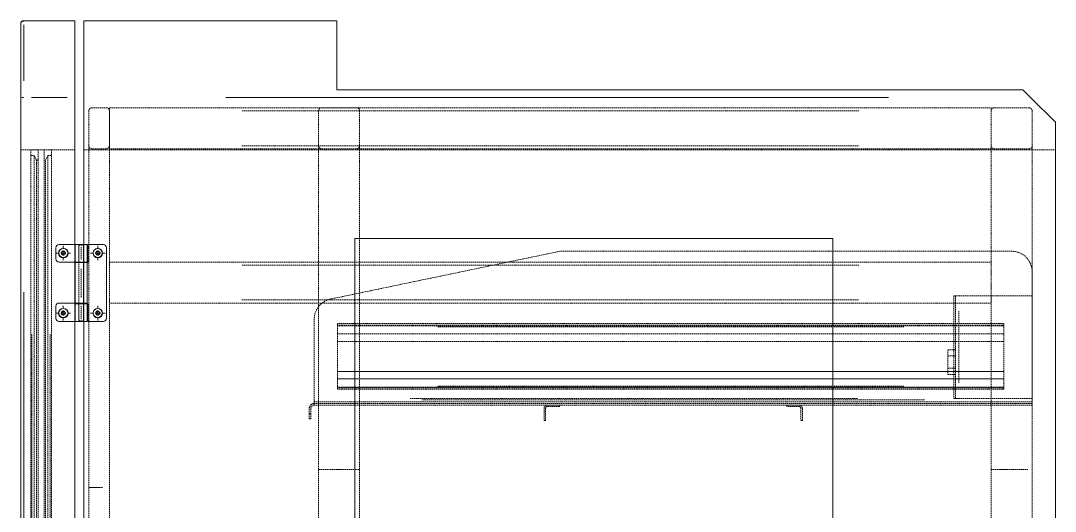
# Model space of a CAD drawing. Header units: millimetres. Extents: x 1242 to 5715, y 197 to 5386.
# Drawn here: x 4619 to 5628, y 3375 to 3854 of the extents above; entities that cross this region are included whole.
import ezdxf

# ---------------------------------------------------------------- set-up
doc = ezdxf.new("R2010")
doc.units = ezdxf.units.MM
doc.linetypes.add('HIDDEN', pattern=[1.905, 1.27, -0.635])

# ---------------------------------------------------------------- blocks, each defined once
blk = doc.blocks.new('SW_CENTERMARKSYMBOL_3')
at = {"color": 0, "linetype": 'Continuous', "lineweight": 0}
for p, q in [((-5, 0), (-7.1, 0)), ((0, 0), (-2.5, 0)), ((0, 5), (0, 7.1)), ((0, 0), (0, 2.5)), ((0, 0), (0, -2.5)), ((0, 0), (2.5, 0)), ((5, 0), (7.1, 0)), ((0, -5), (0, -7.1))]:
    blk.add_line(p, q, dxfattribs=at)
blk = doc.blocks.new('SW_CENTERMARKSYMBOL_5')
at = {"color": 0, "linetype": 'Continuous', "lineweight": 0}
for p, q in [((-5, 0), (-7.1, 0)), ((0, 0), (-2.5, 0)), ((0, 5), (0, 7.1)), ((0, 0), (0, 2.5)), ((0, 0), (0, -2.5)), ((0, 0), (2.5, 0)), ((5, 0), (7.1, 0)), ((0, -5), (0, -7.1))]:
    blk.add_line(p, q, dxfattribs=at)
blk = doc.blocks.new('SW_CENTERMARKSYMBOL_6')
at = {"color": 0, "linetype": 'Continuous', "lineweight": 0}
for p, q in [((-5, 0), (-7.1, 0)), ((0, 0), (-2.5, 0)), ((0, 5), (0, 7.1)), ((0, 0), (0, 2.5)), ((0, 0), (0, -2.5)), ((0, 0), (2.5, 0)), ((5, 0), (7.1, 0)), ((0, -5), (0, -7.1))]:
    blk.add_line(p, q, dxfattribs=at)
blk = doc.blocks.new('SW_CENTERMARKSYMBOL_7')
at = {"color": 0, "linetype": 'Continuous', "lineweight": 0}
for p, q in [((-5, 0), (-7.1, 0)), ((0, 0), (-2.5, 0)), ((0, 5), (0, 7.1)), ((0, 0), (0, 2.5)), ((0, 0), (0, -2.5)), ((0, 0), (2.5, 0)), ((5, 0), (7.1, 0)), ((0, -5), (0, -7.1))]:
    blk.add_line(p, q, dxfattribs=at)

msp = doc.modelspace()

# ---------------------------------------------------------------- linework, layer by layer
at = {"color": 7, "linetype": 'Continuous', "lineweight": 15}
for p, q in [((4621.7, 3854), (4671.4, 3854)), ((4621.7, 3853.6), (4621.7, 3854)), ((4671.4, 3854), (4671.4, 3779)), ((4680.2, 3779), (4680.2, 3854)), ((4680.2, 3854), (4926.9, 3854)), ((4926.9, 3786.7), (5595.9, 3786.7)), ((5595.9, 3786.7), (5603.5, 3779)), ((4618.7, 2512), (4618.7, 3779)), ((4671.4, 3779), (4671.4, 3635.5)), ((4680.2, 3779), (4680.2, 3635.5)), ((5627.6, 3755), (5603.5, 3779)), ((5627.6, 2515), (5627.6, 3755)), ((4653.1, 3632.5), (4653.1, 3621.5)), ((4656.1, 3635.5), (4671.7, 3635.5)), ((4671.7, 3635.5), (4671.7, 3618.5)), ((4671.7, 3635.5), (4683.7, 3635.5)), ((4683.7, 3618.5), (4683.7, 3635.5)), ((4684.3, 3618.2), (4684.3, 3635.5)), ((4684.3, 3635.5), (4699.3, 3635.5)), ((4702.3, 3632.5), (4702.3, 3563.5)), ((5410.5, 3641.6), (4944.7, 3641.6)), ((4944.7, 3641.6), (4944.7, 2733.8)), ((5410.5, 2733.8), (5410.5, 3641.6)), ((4658.6, 3628.3), (4660.3, 3629.3)), ((4658.6, 3626.3), (4658.6, 3628.3)), ((4660.3, 3625.3), (4658.6, 3626.3)), ((4660.3, 3629.3), (4662, 3628.3)), ((4662, 3626.3), (4660.3, 3625.3)), ((4662, 3628.3), (4662, 3626.3)), ((4692.3, 3628.3), (4694.1, 3629.3)), ((4692.3, 3626.3), (4692.3, 3628.3)), ((4694.1, 3625.3), (4692.3, 3626.3)), ((4694.1, 3629.3), (4695.8, 3628.3)), ((4695.8, 3626.3), (4694.1, 3625.3)), ((4695.8, 3628.3), (4695.8, 3626.3)), ((4671.7, 3618.5), (4656.1, 3618.5)), ((4671.4, 3618.5), (4671.4, 3578.5)), ((4683.7, 3618.5), (4671.7, 3618.5)), ((4671.7, 3618.2), (4671.7, 3577.8)), ((4675.3, 3618.5), (4675.3, 3618.2)), ((4680.1, 3618.2), (4680.1, 3618.5)), ((4680.2, 3618.5), (4680.2, 3618.2)), ((4683.7, 3577.8), (4683.7, 3618.2)), ((4683.7, 3618.2), (4684.3, 3618.2)), ((4653.1, 3575.5), (4653.1, 3563.5)), ((4656.1, 3578.5), (4671.7, 3578.5)), ((4671.7, 3578.5), (4671.7, 3560.5)), ((4671.7, 3578.5), (4683.7, 3578.5)), ((4683.7, 3577.8), (4671.7, 3577.8)), ((4683.7, 3560.5), (4683.7, 3578.5)), ((4684.3, 3577.8), (4683.7, 3577.8)), ((4684.3, 3560.5), (4684.3, 3577.8)), ((4660.3, 3570.7), (4658.6, 3569.7)), ((4658.6, 3569.7), (4658.6, 3567.7)), ((4658.6, 3567.7), (4660.3, 3566.7)), ((4662, 3569.7), (4660.3, 3570.7)), ((4660.3, 3566.7), (4662, 3567.7)), ((4662, 3567.7), (4662, 3569.7)), ((4694.1, 3570.7), (4692.3, 3569.7)), ((4692.3, 3569.7), (4692.3, 3567.7)), ((4692.3, 3567.7), (4694.1, 3566.7)), ((4695.8, 3569.7), (4694.1, 3570.7)), ((4694.1, 3566.7), (4695.8, 3567.7)), ((4695.8, 3567.7), (4695.8, 3569.7)), ((4671.7, 3560.5), (4656.1, 3560.5)), ((4671.4, 3560.5), (4671.4, 2720.7)), ((4683.7, 3560.5), (4671.7, 3560.5)), ((4680.2, 3560.5), (4680.2, 2720.7)), ((4699.3, 3560.5), (4684.3, 3560.5))]:
    msp.add_line(p, q, dxfattribs=at)
at = {"color": 7, "linetype": 'HIDDEN', "lineweight": 0}
for p, q in [((4621.7, 3854), (4621.7, 3854)), ((4621.3, 3779), (4619.6, 3779)), ((4629.2, 3779), (4663.9, 3779)), ((4818.7, 3779), (5465, 3779)), ((4685.2, 3765.9), (4685.2, 3766)), ((4685.2, 3765.9), (4685.2, 2517.2)), ((4688.2, 3769), (4702.2, 3769)), ((4705.2, 3766), (4705.2, 2517)), ((4705.4, 3766), (4705.4, 3769)), ((4705.4, 3769), (5564.9, 3769)), ((4705.4, 3732), (4705.4, 3766)), ((5436, 3766), (4834.3, 3766)), ((4909.2, 3766), (4909.2, 3765.9)), ((4909.2, 3765.9), (4909.2, 2517.2)), ((4946.2, 3769), (4912.2, 3769)), ((4949.2, 3766), (4949.2, 2517)), ((5564.9, 3769), (5564.9, 3766)), ((5565, 3766), (5565, 3765.9)), ((5565, 3765.9), (5565, 2517.2)), ((5602, 3769), (5568, 3769)), ((5605, 3766), (5605, 2517)), ((4618.7, 3728), (4671.4, 3728)), ((4635.6, 3728), (4628.5, 3728)), ((4628.5, 2555.1), (4628.5, 3728)), ((4628.5, 3723.6), (4628.5, 3724)), ((4635.6, 2555.1), (4635.6, 3728)), ((4641.6, 3728), (4641.6, 2555.1)), ((4648.6, 3728), (4641.6, 3728)), ((4648.6, 3728), (4648.6, 2555.1)), ((4648.6, 3723.6), (4648.6, 3724)), ((4680.2, 3728), (5627.6, 3728)), ((4702.2, 3729), (4688.2, 3729)), ((4705.4, 3729), (4705.4, 3732)), ((4912.1, 3729), (4705.4, 3729)), ((4834.3, 3732), (5436, 3732)), ((4912.2, 3729), (4946.2, 3729)), ((5564.9, 3729), (4946.4, 3729)), ((5564.9, 3732), (5564.9, 3729)), ((5568, 3729), (5602, 3729)), ((4629.7, 3722.4), (4629.3, 3722.5)), ((4629.7, 3722.4), (4631.8, 3722.4)), ((4631.8, 3722.4), (4631.8, 2560.6)), ((4631.8, 3722.4), (4634.1, 3718)), ((4634.1, 3718), (4634.1, 2565)), ((4634.1, 3718), (4635.6, 3718)), ((4643, 3718), (4641.6, 3718)), ((4643, 3718), (4645.3, 3722.4)), ((4643, 2565), (4643, 3718)), ((4645.3, 3722.4), (4647.4, 3722.4)), ((4645.3, 2560.6), (4645.3, 3722.4)), ((4647.4, 3722.4), (4647.8, 3722.5)), ((4671.4, 3635.5), (4671.4, 3618.5)), ((4671.8, 3618.5), (4671.8, 3635.5)), ((4675.8, 3635.5), (4675.3, 3635)), ((4675.3, 3635.5), (4675.3, 3618.5)), ((4675.3, 3635), (4675.3, 3618.5)), ((4675.9, 3635.5), (4675.4, 3635)), ((4675.9, 3635.5), (4675.4, 3635)), ((4677.7, 3633), (4677.7, 3621)), ((4680.1, 3635), (4679.6, 3635.5)), ((4680, 3635.1), (4679.6, 3635.5)), ((4680.1, 3635), (4680, 3635)), ((4680.1, 3618.5), (4680.1, 3635.5)), ((4680.1, 3618.5), (4680.1, 3635)), ((4680.2, 3635.5), (4680.2, 3618.5)), ((5144.3, 3629), (4920.9, 3582.4)), ((5585, 3629), (5144.3, 3629)), ((4675.3, 3618.2), (4675.3, 3561)), ((4675.3, 3618.2), (4675.3, 3577.8)), ((4677.7, 3583.9), (4677.7, 3612.2)), ((4680.1, 3561), (4680.1, 3618.2)), ((4680.1, 3577.8), (4680.1, 3618.2)), ((4680.2, 3618.2), (4680.2, 3560.5)), ((4683.6, 3618.2), (4683.6, 3577.8)), ((4705.4, 3615.5), (4705.4, 3618.5)), ((4705.4, 3618.5), (5564.9, 3618.5)), ((4705.4, 3615.5), (4705.4, 3581.5)), ((5436, 3615.5), (4834.3, 3615.5)), ((5564.9, 3618.5), (5564.9, 3615.5)), ((5564.9, 3615.5), (5564.9, 3581.5)), ((5605, 3609), (5605, 3484)), ((4621.7, 2702.1), (4621.7, 3589)), ((4705.4, 3578.5), (4705.4, 3581.5)), ((4834.3, 3581.5), (5436, 3581.5)), ((5528.6, 3585.5), (5528.6, 3485.5)), ((5530.1, 3485.5), (5530.1, 3585.5)), ((5605, 3585.5), (5533.6, 3585.5)), ((5564.9, 3581.5), (5564.9, 3578.5)), ((4671.4, 3578.5), (4671.4, 3560.5)), ((4671.8, 3560.5), (4671.8, 3578.5)), ((4675.3, 3578.5), (4675.3, 3560.5)), ((4677.7, 3575.8), (4677.7, 3563.2)), ((4680.1, 3560.5), (4680.1, 3578.5)), ((5564.9, 3578.5), (4705.4, 3578.5)), ((4905, 3484), (4905, 3562.8)), ((5533.6, 3570.5), (5533.6, 3500.5)), ((4675.3, 3561), (4675.8, 3560.5)), ((4675.4, 3561), (4675.5, 3561)), ((4675.4, 3561), (4675.9, 3560.5)), ((4675.4, 3561), (4675.9, 3560.5)), ((4679.6, 3560.5), (4680.1, 3561)), ((4679.6, 3560.6), (4680, 3561)), ((4927.5, 3558.4), (5577.5, 3558.4)), ((5577.5, 3556.9), (4927.5, 3556.9)), ((5577.5, 3556.4), (4927.5, 3556.4)), ((4927.5, 3497.4), (4927.5, 3555.4)), ((5480, 3555.4), (5025, 3555.4)), ((5577.5, 3555.4), (5577.5, 3497.4)), ((4629.7, 2734.9), (4629.7, 3548.2)), ((4647.4, 3548.2), (4647.4, 2734.9)), ((5577.5, 3548.3), (4927.5, 3548.3)), ((5577.5, 3541), (4927.5, 3541)), ((5530.1, 3533), (5522.8, 3533)), ((5522.8, 3533), (5522.8, 3527)), ((5522.8, 3527), (5530.1, 3527)), ((5522.8, 3527), (5522.8, 3514.9)), ((5577.5, 3511.8), (4927.5, 3511.8)), ((4927.5, 3511.8), (5577.5, 3511.8)), ((5530.1, 3514.9), (5522.8, 3514.9)), ((5522.8, 3514.9), (5522.8, 3508.9)), ((5577.5, 3504.5), (4927.5, 3504.5)), ((4927.5, 3504.5), (5577.5, 3504.5)), ((5530.1, 3508.9), (5522.8, 3508.9)), ((4927.5, 3496.4), (5577.5, 3496.4)), ((5577.5, 3495.8), (4927.5, 3495.8)), ((5577.5, 3494.4), (4927.5, 3494.4)), ((5480, 3497.4), (5025, 3497.4)), ((5605, 3482), (4905, 3482)), ((4905, 3480.5), (5605, 3480.5)), ((4998.5, 3485.5), (5434.9, 3485.5)), ((5500, 3484), (5010, 3484)), ((5500, 3484), (5010, 3484)), ((5529.9, 3485.5), (5529.8, 3485.5)), ((5533, 3485.5), (5530.4, 3485.5)), ((5533.2, 3485.5), (5531.2, 3485.5)), ((5533.6, 3485.5), (5605, 3485.5)), ((4900, 3475.5), (4900, 3470.5)), ((4901.3, 3470.5), (4900.2, 3470.5)), ((4901.5, 3470.5), (4901.5, 3475.5)), ((5605, 3479), (4905, 3479)), ((5129, 3476), (5129, 3464)), ((5130.5, 3464), (5130.5, 3476)), ((5132, 3479), (5144, 3479)), ((5144, 3477.5), (5132, 3477.5)), ((5144, 3477.5), (5144, 3479)), ((5365.9, 3479), (5377.9, 3479)), ((5365.9, 3479), (5365.9, 3477.5)), ((5377.9, 3477.5), (5365.9, 3477.5)), ((5379.4, 3476), (5379.4, 3464)), ((5380.9, 3464), (5380.9, 3476)), ((4900, 3465.5), (4901.5, 3465.5)), ((5130.5, 3464), (5129, 3464)), ((5380.9, 3464), (5379.4, 3464)), ((5600.8, 3416), (5572.9, 3416))]:
    msp.add_line(p, q, dxfattribs=at)
at = {"color": 8, "linetype": 'Continuous', "lineweight": 15}
for p, q in [((4618.8, 3779), (4619.6, 3779)), ((4663.9, 3779), (4629.2, 3779)), ((5465, 3779), (4818.7, 3779)), ((4621.7, 3589), (4621.7, 2702.1))]:
    msp.add_line(p, q, dxfattribs=at)
at = {"color": 7, "linetype": 'Continuous', "lineweight": 15, "flags": 128}
for points in [[(4926.9, 3854), (4926.9, 3853.8), (4926.9, 3853.3), (4926.9, 3852.4), (4926.9, 3851.1), (4926.9, 3849.5), (4926.9, 3847.5), (4926.9, 3845.2), (4926.9, 3842.6), (4926.9, 3839.7), (4926.9, 3836.4), (4926.9, 3832.9), (4926.9, 3829.1), (4926.9, 3825.1), (4926.9, 3820.8), (4926.9, 3816.4), (4926.9, 3811.8), (4926.9, 3807), (4926.9, 3802), (4926.9, 3797), (4926.9, 3791.8), (4926.9, 3786.7)], [(4671.7, 3618.2), (4671.8, 3618.2), (4672.1, 3618.2), (4672.8, 3618.2), (4673.8, 3618.2), (4675.1, 3618.2), (4676.4, 3618.2), (4677.9, 3618.2), (4679.3, 3618.2), (4680.7, 3618.2), (4681.8, 3618.2), (4682.8, 3618.2), (4683.4, 3618.2), (4683.7, 3618.2), (4683.7, 3618.2)]]:
    msp.add_lwpolyline(points, dxfattribs=at)
at = {"color": 7, "linetype": 'HIDDEN', "lineweight": 0, "flags": 128}
for points in [[(4675.4, 3635), (4675.4, 3635), (4675.8, 3635), (4676.4, 3635), (4677.1, 3635), (4677.7, 3635), (4678.5, 3635), (4679.2, 3635), (4679.7, 3635), (4680, 3635), (4680.1, 3635), (4680.1, 3635)], [(4699.3, 3635.5), (4699.3, 3635.5)], [(5605, 3609), (5605, 3609)], [(5605, 3416), (5605, 3416)], [(5605, 3416), (5605, 3416)], [(4705.2, 3398.5), (4705.2, 3398.5)]]:
    msp.add_lwpolyline(points, dxfattribs=at)
at = {"color": 7, "linetype": 'Continuous', "lineweight": 15}
for centre, radius in [((4660.3, 3627.3), 4.61), ((4693.9, 3627.3), 4.61), ((4660.3, 3627.3), 4.41), ((4693.9, 3627.3), 4.41), ((4660.3, 3568.7), 4.61), ((4660.3, 3568.7), 4.41), ((4693.9, 3568.7), 4.61), ((4693.9, 3568.7), 4.41)]:
    msp.add_circle(centre, radius, dxfattribs=at)
at = {"color": 7, "linetype": 'HIDDEN', "lineweight": 0}
for centre, radius in [((4660.3, 3627.3), 1.99), ((4660.3, 3627.3), 1.97), ((4660.3, 3627.3), 1.79), ((4660.3, 3627.3), 1.73), ((4693.9, 3627.3), 1.99), ((4693.9, 3627.3), 1.97), ((4693.9, 3627.3), 1.79), ((4693.9, 3627.3), 1.73), ((4660.3, 3568.7), 1.99), ((4660.3, 3568.7), 1.97), ((4660.3, 3568.7), 1.79), ((4660.3, 3568.7), 1.73), ((4693.9, 3568.7), 1.99), ((4693.9, 3568.7), 1.97), ((4693.9, 3568.7), 1.79), ((4693.9, 3568.7), 1.73)]:
    msp.add_circle(centre, radius, dxfattribs=at)
at = {"color": 7, "linetype": 'Continuous', "lineweight": 15}
for centre, start, end in [((4621.7, 3851), 90, 180), ((4656.1, 3632.5), 90, 180), ((4699.3, 3632.5), 0, 90), ((4656.1, 3621.5), 180, 270), ((4656.1, 3575.5), 90, 180), ((4656.1, 3563.5), 180, 270), ((4699.3, 3563.5), 270, 360)]:
    msp.add_arc(centre, 3, start, end, dxfattribs=at)
at = {"color": 7, "linetype": 'HIDDEN', "lineweight": 0}
for centre, radius, start, end in [((4621.7, 3851), 3, 90, 180), ((5585, 3609), 20, 0, 90), ((4925, 3562.8), 20, 101.8017, 180), ((4905, 3475.5), 5, 90, 180), ((4905, 3475.5), 3.5, 90, 180), ((5132, 3476), 3, 90, 180), ((5132, 3476), 1.5, 90, 180), ((5377.9, 3476), 3, 0, 90), ((5377.9, 3476), 1.5, 0, 90)]:
    msp.add_arc(centre, radius, start, end, dxfattribs=at)
at = {"color": 7, "linetype": 'Continuous', "lineweight": 15}
for points, knots in [([(4618.7, 3779), (4618.7, 3779.3), (4618.7, 3779.9), (4618.7, 3780.8), (4618.7, 3781.7), (4618.7, 3782.6), (4618.7, 3783.4), (4618.7, 3784.3), (4618.7, 3785.2), (4618.7, 3787), (4618.7, 3789.6), (4618.7, 3793.1), (4618.7, 3796.5), (4618.7, 3801.1), (4618.7, 3806.6), (4618.7, 3813), (4618.7, 3819.1), (4618.7, 3824.8), (4618.7, 3830), (4618.7, 3834.8), (4618.7, 3839), (4618.7, 3842.6), (4618.7, 3845.7), (4618.7, 3847.6), (4618.7, 3848.9), (4618.7, 3849.7), (4618.7, 3850.3), (4618.7, 3850.6), (4618.7, 3850.8), (4618.7, 3850.9), (4618.7, 3851), (4618.7, 3851), (4618.7, 3851), (4618.7, 3851)], [0, 0, 0, 0, 0.007803, 0.015607, 0.023412, 0.031221, 0.039035, 0.046854, 0.05468, 0.062514, 0.093757, 0.125028, 0.156296, 0.187541, 0.250029, 0.31252, 0.375019, 0.437515, 0.5, 0.562486, 0.624982, 0.68748, 0.749972, 0.81246, 0.8437, 0.874973, 0.906239, 0.937487, 0.950015, 0.962526, 0.975024, 0.987514, 1, 1, 1, 1]), ([(4621.7, 3853.7), (4621.1, 3853.7), (4620, 3853.7), (4619.3, 3852.7), (4618.9, 3852.1)], [0, 0, 0, 0, 0.49985, 1, 1, 1, 1])]:
    msp.add_open_spline(points, degree=3, knots=knots, dxfattribs=at)
at = {"color": 7, "linetype": 'HIDDEN', "lineweight": 0}
for points, knots in [([(4621.7, 3850.1), (4621.7, 3849.6), (4621.7, 3848), (4621.7, 3844.1), (4621.7, 3838.7), (4621.7, 3832.2), (4621.7, 3824.8), (4621.7, 3816.6), (4621.7, 3807.8), (4621.7, 3801.6), (4621.7, 3798.4)], [0, 0, 0, 0, 0.074991, 0.207135, 0.339279, 0.471423, 0.603567, 0.735712, 0.867856, 1, 1, 1, 1]), ([(4685.2, 3766), (4685.2, 3766.1), (4685.2, 3766.2), (4685.2, 3766.4), (4685.2, 3766.6), (4685.3, 3766.8), (4685.4, 3767.1), (4685.6, 3767.5), (4685.9, 3768), (4686.3, 3768.4), (4686.8, 3768.7), (4687.2, 3768.9), (4687.5, 3768.9), (4687.7, 3769), (4688, 3769), (4688.1, 3769), (4688.2, 3769)], [0, 0, 0, 0, 0.037055, 0.078706, 0.125053, 0.187198, 0.250099, 0.387029, 0.500046, 0.634064, 0.749831, 0.814019, 0.874888, 0.917375, 0.959044, 1, 1, 1, 1]), ([(4702.2, 3769), (4702.2, 3769), (4702.3, 3769), (4702.5, 3769), (4702.6, 3769), (4702.8, 3769), (4703, 3768.9), (4703.2, 3768.9), (4703.6, 3768.7), (4704.1, 3768.4), (4704.5, 3768), (4704.8, 3767.5), (4705, 3767.1), (4705.1, 3766.8), (4705.2, 3766.5), (4705.2, 3766.3), (4705.2, 3766.1), (4705.2, 3766)], [0, 0, 0, 0, 0.024499, 0.04924, 0.074246, 0.099543, 0.125149, 0.186007, 0.250202, 0.365957, 0.499979, 0.624941, 0.749917, 0.812815, 0.874961, 0.937589, 1, 1, 1, 1]), ([(4912.2, 3769), (4912.2, 3769), (4912.1, 3769), (4912, 3769), (4911.8, 3769), (4911.7, 3769), (4911.5, 3768.9), (4911.2, 3768.9), (4910.8, 3768.7), (4910.4, 3768.4), (4909.9, 3768), (4909.6, 3767.5), (4909.4, 3767.1), (4909.3, 3766.8), (4909.3, 3766.5), (4909.2, 3766.3), (4909.2, 3766.1), (4909.2, 3766)], [0, 0, 0, 0, 0.024499, 0.04924, 0.074246, 0.099543, 0.125149, 0.186007, 0.250202, 0.365957, 0.499979, 0.624941, 0.749917, 0.812815, 0.874961, 0.937589, 1, 1, 1, 1]), ([(4949.2, 3766), (4949.2, 3766.1), (4949.2, 3766.2), (4949.2, 3766.4), (4949.2, 3766.6), (4949.1, 3766.8), (4949, 3767.1), (4948.9, 3767.5), (4948.5, 3768), (4948.1, 3768.4), (4947.7, 3768.7), (4947.3, 3768.9), (4947, 3768.9), (4946.7, 3769), (4946.5, 3769), (4946.3, 3769), (4946.2, 3769)], [0, 0, 0, 0, 0.037055, 0.078706, 0.125053, 0.187198, 0.250099, 0.387029, 0.500046, 0.634064, 0.749831, 0.814019, 0.874888, 0.917375, 0.959044, 1, 1, 1, 1]), ([(5568, 3769), (5567.9, 3769), (5567.8, 3769), (5567.7, 3769), (5567.5, 3769), (5567.4, 3769), (5567.2, 3768.9), (5566.9, 3768.9), (5566.5, 3768.7), (5566.1, 3768.4), (5565.7, 3768), (5565.3, 3767.5), (5565.2, 3767.1), (5565.1, 3766.8), (5565, 3766.5), (5565, 3766.3), (5565, 3766.1), (5565, 3766)], [0, 0, 0, 0, 0.0244993, 0.0492397, 0.0742465, 0.0995426, 0.1251486, 0.1860073, 0.250202, 0.3659566, 0.4999791, 0.6249412, 0.7499175, 0.8128154, 0.8749614, 0.937589, 1, 1, 1, 1]), ([(5605, 3766), (5605, 3766.1), (5605, 3766.2), (5605, 3766.4), (5604.9, 3766.6), (5604.9, 3766.8), (5604.8, 3767.1), (5604.6, 3767.5), (5604.3, 3768), (5603.8, 3768.4), (5603.4, 3768.7), (5603, 3768.9), (5602.7, 3768.9), (5602.4, 3769), (5602.2, 3769), (5602, 3769), (5602, 3769)], [0, 0, 0, 0, 0.037055, 0.078706, 0.125053, 0.187198, 0.250099, 0.387029, 0.500046, 0.634064, 0.749831, 0.814019, 0.874888, 0.917375, 0.959044, 1, 1, 1, 1]), ([(4628.5, 3723.6), (4628.5, 3723.6), (4628.5, 3723.5), (4628.5, 3723.4), (4628.5, 3723.3), (4628.6, 3723.2), (4628.6, 3723), (4628.8, 3722.8), (4628.9, 3722.7), (4629.1, 3722.6), (4629.3, 3722.5), (4629.4, 3722.5), (4629.5, 3722.4), (4629.6, 3722.4), (4629.7, 3722.4)], [0, 0, 0, 0, 0.055363, 0.121838, 0.174858, 0.250118, 0.387977, 0.500093, 0.634121, 0.749909, 0.81618, 0.879776, 0.940939, 1, 1, 1, 1]), ([(4647.4, 3722.4), (4647.5, 3722.4), (4647.5, 3722.4), (4647.6, 3722.5), (4647.7, 3722.5), (4647.8, 3722.5), (4647.9, 3722.5), (4648, 3722.6), (4648.2, 3722.7), (4648.3, 3722.8), (4648.5, 3723), (4648.6, 3723.2), (4648.6, 3723.4), (4648.6, 3723.5), (4648.6, 3723.6), (4648.6, 3723.6)], [0, 0, 0, 0, 0.039176, 0.079231, 0.120278, 0.162409, 0.2057, 0.250212, 0.365971, 0.500012, 0.609324, 0.749962, 0.877298, 0.950255, 1, 1, 1, 1]), ([(4688.2, 3729), (4688.2, 3729), (4688.1, 3729), (4687.9, 3729), (4687.8, 3729.1), (4687.6, 3729.1), (4687.4, 3729.1), (4687.2, 3729.2), (4686.8, 3729.4), (4686.3, 3729.7), (4685.9, 3730.1), (4685.6, 3730.5), (4685.4, 3731), (4685.3, 3731.3), (4685.2, 3731.5), (4685.2, 3731.8), (4685.2, 3732), (4685.2, 3732)], [0, 0, 0, 0, 0.024499, 0.04924, 0.074247, 0.099543, 0.125149, 0.186007, 0.250202, 0.365957, 0.499979, 0.624941, 0.749917, 0.812815, 0.874961, 0.937589, 1, 1, 1, 1]), ([(4705.2, 3732), (4705.2, 3732), (4705.2, 3731.9), (4705.2, 3731.7), (4705.2, 3731.5), (4705.1, 3731.3), (4705, 3730.9), (4704.8, 3730.5), (4704.5, 3730.1), (4704.1, 3729.7), (4703.6, 3729.4), (4703.2, 3729.2), (4702.9, 3729.1), (4702.7, 3729.1), (4702.4, 3729), (4702.3, 3729), (4702.2, 3729)], [0, 0, 0, 0, 0.037055, 0.078706, 0.125053, 0.187198, 0.250099, 0.387029, 0.500046, 0.634064, 0.749831, 0.814019, 0.874888, 0.917375, 0.959044, 1, 1, 1, 1]), ([(4909.2, 3732), (4909.2, 3732), (4909.2, 3731.9), (4909.3, 3731.7), (4909.3, 3731.5), (4909.3, 3731.3), (4909.4, 3730.9), (4909.6, 3730.5), (4910, 3730.1), (4910.4, 3729.7), (4910.8, 3729.4), (4911.2, 3729.2), (4911.5, 3729.1), (4911.8, 3729.1), (4912, 3729), (4912.2, 3729), (4912.2, 3729)], [0, 0, 0, 0, 0.0370551, 0.0787055, 0.1250529, 0.1871978, 0.2500992, 0.3870294, 0.5000458, 0.634064, 0.7498305, 0.8140187, 0.8748878, 0.9173753, 0.9590441, 1, 1, 1, 1]), ([(4946.2, 3729), (4946.3, 3729), (4946.4, 3729), (4946.5, 3729), (4946.7, 3729.1), (4946.8, 3729.1), (4947, 3729.1), (4947.3, 3729.2), (4947.7, 3729.4), (4948.1, 3729.7), (4948.5, 3730.1), (4948.9, 3730.5), (4949, 3731), (4949.1, 3731.3), (4949.2, 3731.5), (4949.2, 3731.8), (4949.2, 3732), (4949.2, 3732)], [0, 0, 0, 0, 0.024499, 0.04924, 0.074247, 0.099543, 0.125149, 0.186007, 0.250202, 0.365957, 0.499979, 0.624941, 0.749917, 0.812815, 0.874961, 0.937589, 1, 1, 1, 1]), ([(5565, 3732), (5565, 3732), (5565, 3731.9), (5565, 3731.7), (5565, 3731.5), (5565.1, 3731.3), (5565.2, 3730.9), (5565.4, 3730.5), (5565.7, 3730.1), (5566.1, 3729.7), (5566.5, 3729.4), (5566.9, 3729.2), (5567.2, 3729.1), (5567.5, 3729.1), (5567.7, 3729), (5567.9, 3729), (5568, 3729)], [0, 0, 0, 0, 0.037055, 0.078706, 0.125053, 0.187198, 0.250099, 0.387029, 0.500046, 0.634064, 0.749831, 0.814019, 0.874888, 0.917375, 0.959044, 1, 1, 1, 1]), ([(5602, 3729), (5602, 3729), (5602.1, 3729), (5602.3, 3729), (5602.4, 3729.1), (5602.5, 3729.1), (5602.7, 3729.1), (5603, 3729.2), (5603.4, 3729.4), (5603.8, 3729.7), (5604.3, 3730.1), (5604.6, 3730.5), (5604.8, 3731), (5604.9, 3731.3), (5604.9, 3731.5), (5605, 3731.8), (5605, 3732), (5605, 3732)], [0, 0, 0, 0, 0.024499, 0.04924, 0.074247, 0.099543, 0.125149, 0.186007, 0.250202, 0.365957, 0.499979, 0.624941, 0.749917, 0.812815, 0.874961, 0.937589, 1, 1, 1, 1]), ([(4675.6, 3635), (4675.5, 3635), (4675.4, 3635), (4675.4, 3635), (4675.4, 3635)], [0, 0, 0, 0, 0.878264, 1, 1, 1, 1]), ([(5528.6, 3585.5), (5528.6, 3585.5), (5528.7, 3585.5), (5529.1, 3585.5), (5529.2, 3585.5), (5529.6, 3585.5), (5529.8, 3585.5), (5530.3, 3585.5), (5530.6, 3585.5), (5531.1, 3585.5), (5531.5, 3585.5), (5532.4, 3585.5), (5533, 3585.5), (5533.6, 3585.5)], [0, 0, 0, 0, 0.25, 0.25, 0.375, 0.375, 0.5, 0.5, 0.625, 0.625, 0.75, 0.75, 1, 1, 1, 1]), ([(4680.1, 3561), (4680.1, 3561), (4680.1, 3561), (4680, 3561), (4680, 3561), (4679.8, 3561), (4679.8, 3561), (4679.6, 3561), (4679.5, 3561), (4679.2, 3561), (4678.9, 3561), (4678.5, 3561), (4678.3, 3561), (4678, 3561), (4677.9, 3561), (4677.5, 3561), (4677.4, 3561), (4677.1, 3561), (4676.9, 3561), (4676.6, 3561), (4676.5, 3561), (4676.2, 3561), (4676.1, 3561), (4675.8, 3561), (4675.6, 3561), (4675.4, 3561), (4675.4, 3561), (4675.3, 3561), (4675.3, 3561), (4675.3, 3561)], [0, 0, 0, 0, 0.0625, 0.0625, 0.125, 0.125, 0.1875, 0.1875, 0.25, 0.25, 0.375, 0.375, 0.4375, 0.4375, 0.5, 0.5, 0.5625, 0.5625, 0.625, 0.625, 0.6875, 0.6875, 0.75, 0.75, 0.875, 0.875, 0.9375, 0.9375, 1, 1, 1, 1]), ([(4927.5, 3558.4), (4927.5, 3558.4), (4927.5, 3558.3), (4927.5, 3558), (4927.5, 3557.8), (4927.5, 3557.2), (4927.5, 3556.9), (4927.5, 3556.1), (4927.5, 3555.7), (4927.5, 3555.4)], [0, 0, 0, 0, 0.25, 0.25, 0.5, 0.5, 0.75, 0.75, 1, 1, 1, 1]), ([(5577.5, 3558.4), (5577.5, 3558.4), (5577.5, 3558.3), (5577.5, 3558), (5577.5, 3557.8), (5577.5, 3557.2), (5577.5, 3556.9), (5577.5, 3556.1), (5577.5, 3555.7), (5577.5, 3555.4)], [0, 0, 0, 0, 0.25, 0.25, 0.5, 0.5, 0.75, 0.75, 1, 1, 1, 1]), ([(4927.5, 3494.4), (4927.5, 3494.4), (4927.5, 3494.4), (4927.5, 3494.7), (4927.5, 3495), (4927.5, 3495.6), (4927.5, 3495.9), (4927.5, 3496.6), (4927.5, 3497), (4927.5, 3497.4)], [0, 0, 0, 0, 0.25, 0.25, 0.5, 0.5, 0.75, 0.75, 1, 1, 1, 1]), ([(5577.5, 3497.4), (5577.5, 3497), (5577.5, 3496.6), (5577.5, 3495.9), (5577.5, 3495.6), (5577.5, 3495), (5577.5, 3494.7), (5577.5, 3494.4), (5577.5, 3494.4), (5577.5, 3494.4)], [0, 0, 0, 0, 0.25, 0.25, 0.5, 0.5, 0.75, 0.75, 1, 1, 1, 1]), ([(4905, 3479), (4905, 3479), (4905, 3479.1), (4905, 3479.5), (4905, 3479.7), (4905, 3480), (4905, 3480.3), (4905, 3480.7), (4905, 3481), (4905, 3481.6), (4905, 3481.9), (4905, 3482.8), (4905, 3483.4), (4905, 3484)], [0, 0, 0, 0, 0.25, 0.25, 0.375, 0.375, 0.5, 0.5, 0.625, 0.625, 0.75, 0.75, 1, 1, 1, 1]), ([(5533.6, 3485.5), (5533, 3485.5), (5532.4, 3485.5), (5531.5, 3485.5), (5531.1, 3485.5), (5530.6, 3485.5), (5530.3, 3485.5), (5529.8, 3485.5), (5529.6, 3485.5), (5529.2, 3485.5), (5529.1, 3485.5), (5528.7, 3485.5), (5528.6, 3485.5), (5528.6, 3485.5)], [0, 0, 0, 0, 0.25, 0.25, 0.375, 0.375, 0.5, 0.5, 0.625, 0.625, 0.75, 0.75, 1, 1, 1, 1]), ([(4900, 3465.5), (4900, 3465.5), (4900, 3465.7), (4900, 3466.2), (4900, 3466.6), (4900, 3467.5), (4900, 3468), (4900, 3469.2), (4900, 3469.9), (4900, 3470.5)], [0, 0, 0, 0, 0.25, 0.25, 0.5, 0.5, 0.75, 0.75, 1, 1, 1, 1]), ([(4901.5, 3470.5), (4901.5, 3469.9), (4901.5, 3469.2), (4901.5, 3468), (4901.5, 3467.5), (4901.5, 3466.6), (4901.5, 3466.2), (4901.5, 3465.7), (4901.5, 3465.5), (4901.5, 3465.5)], [0, 0, 0, 0, 0.25, 0.25, 0.5, 0.5, 0.75, 0.75, 1, 1, 1, 1]), ([(4909.2, 3416), (4909.2, 3416), (4909.2, 3416), (4909.2, 3416), (4909.2, 3416), (4909.2, 3416), (4909.2, 3416), (4909.2, 3416), (4909.2, 3416), (4909.2, 3416), (4909.2, 3416), (4909.2, 3416), (4909.3, 3416), (4909.4, 3416), (4909.5, 3416), (4909.7, 3416), (4909.9, 3416), (4910.2, 3416), (4910.4, 3416), (4910.9, 3416), (4911.1, 3416), (4911.6, 3416), (4911.8, 3416), (4912.1, 3416), (4912.2, 3416), (4912.3, 3416), (4912.3, 3416), (4912.5, 3416), (4913.1, 3416), (4915.8, 3416), (4922.2, 3416), (4928.2, 3416), (4932.2, 3416)], [0, 0, 0, 0, 0.25, 0.375, 0.4375, 0.46875, 0.476563, 0.480469, 0.482422, 0.482422, 0.484375, 0.484375, 0.5, 0.5, 0.515625, 0.515625, 0.53125, 0.53125, 0.546875, 0.546875, 0.5625, 0.5625, 0.578125, 0.578125, 0.582031, 0.582031, 0.585938, 0.585938, 0.59375, 0.625, 0.75, 1, 1, 1, 1]), ([(4949.2, 3416), (4949.2, 3416), (4949.2, 3416), (4949.2, 3416), (4949.2, 3416), (4949.2, 3416), (4949.2, 3416), (4949.2, 3416), (4949.2, 3416), (4949.2, 3416), (4949.2, 3416), (4949.2, 3416), (4949.2, 3416), (4949.2, 3416), (4949.1, 3416), (4949.1, 3416), (4948.9, 3416), (4948.7, 3416), (4948.4, 3416), (4948.2, 3416), (4947.8, 3416), (4947.6, 3416), (4947.1, 3416), (4946.9, 3416), (4946.6, 3416), (4946.4, 3416), (4946.3, 3416), (4946.3, 3416), (4946.2, 3416), (4946.2, 3416), (4946.1, 3416), (4945.5, 3416), (4943, 3416), (4936.7, 3416), (4930.8, 3416), (4926.9, 3416)], [0, 0, 0, 0, 0.25, 0.375, 0.4375, 0.46875, 0.484375, 0.486328, 0.486328, 0.488281, 0.488281, 0.492187, 0.492187, 0.5, 0.5, 0.515625, 0.515625, 0.53125, 0.53125, 0.546875, 0.546875, 0.5625, 0.5625, 0.578125, 0.578125, 0.585937, 0.585937, 0.587891, 0.587891, 0.589844, 0.589844, 0.59375, 0.625, 0.75, 1, 1, 1, 1]), ([(5565, 3416), (5565, 3416), (5565, 3416), (5565, 3416), (5565, 3416), (5565, 3416), (5565, 3416), (5565, 3416), (5565, 3416), (5565, 3416), (5565, 3416), (5565, 3416), (5565, 3416), (5565.1, 3416), (5565.2, 3416), (5565.4, 3416), (5565.6, 3416), (5566, 3416), (5566.2, 3416), (5566.6, 3416), (5566.8, 3416), (5567.3, 3416), (5567.5, 3416), (5567.8, 3416), (5567.9, 3416), (5568, 3416), (5568.1, 3416), (5568.3, 3416), (5568.9, 3416), (5571.5, 3416), (5578, 3416), (5583.9, 3416), (5587.9, 3416)], [0, 0, 0, 0, 0.25, 0.375, 0.4375, 0.46875, 0.476563, 0.480469, 0.482422, 0.482422, 0.484375, 0.484375, 0.5, 0.5, 0.515625, 0.515625, 0.53125, 0.53125, 0.546875, 0.546875, 0.5625, 0.5625, 0.578125, 0.578125, 0.582031, 0.582031, 0.585938, 0.585938, 0.59375, 0.625, 0.75, 1, 1, 1, 1]), ([(4685.2, 3398.5), (4685.2, 3398.5), (4685.2, 3398.5), (4685.2, 3398.5), (4685.2, 3398.5), (4685.2, 3398.5), (4685.2, 3398.5), (4685.2, 3398.5), (4685.2, 3398.5), (4685.2, 3398.5), (4685.2, 3398.5), (4685.3, 3398.5), (4685.6, 3398.5), (4685.7, 3398.5), (4686, 3398.5), (4686.1, 3398.5), (4686.5, 3398.5), (4686.7, 3398.5), (4687.1, 3398.5), (4687.3, 3398.5), (4687.8, 3398.5), (4688, 3398.5), (4688.2, 3398.5), (4688.2, 3398.5), (4688.2, 3398.5), (4688.2, 3398.5), (4688.2, 3398.5), (4688.2, 3398.5), (4688.2, 3398.5), (4688.3, 3398.5), (4688.3, 3398.5), (4688.6, 3398.5), (4689.2, 3398.5), (4692.7, 3398.5), (4696, 3398.5), (4698.9, 3398.5)], [0, 0, 0, 0, 0.25, 0.265625, 0.273437, 0.277344, 0.279297, 0.280273, 0.280273, 0.28125, 0.28125, 0.3125, 0.3125, 0.328125, 0.328125, 0.34375, 0.34375, 0.359375, 0.359375, 0.375, 0.375, 0.390625, 0.390625, 0.391113, 0.391357, 0.391357, 0.391602, 0.391602, 0.392578, 0.394531, 0.398437, 0.40625, 0.4375, 0.5, 1, 1, 1, 1]), ([(4686.6, 3398.5), (4686.6, 3398.5), (4686.8, 3398.5), (4687.4, 3398.5), (4688.3, 3398.5), (4689.3, 3398.5), (4690, 3398.5), (4690.8, 3398.5), (4691.5, 3398.5), (4693.2, 3398.5), (4694.7, 3398.5), (4695.8, 3398.5)], [0, 0, 0, 0, 0.00374, 0.070064, 0.213307, 0.29429, 0.375273, 0.456256, 0.53724, 0.618223, 1, 1, 1, 1]), ([(4705.2, 3398.5), (4705.2, 3398.5), (4705.3, 3398.5), (4705.2, 3398.5), (4705.2, 3398.5), (4705.2, 3398.5)], [0, 0, 0, 0, 0.07966, 0.841774, 1, 1, 1, 1])]:
    msp.add_open_spline(points, degree=3, knots=knots, dxfattribs=at)
at = {"color": 8, "linetype": 'Continuous', "lineweight": 15}
msp.add_open_spline([(4621.7, 3795.4), (4621.7, 3796.4), (4621.7, 3800.7), (4621.7, 3807.8), (4621.7, 3816.6), (4621.7, 3824.8), (4621.7, 3832.2), (4621.7, 3838.7), (4621.7, 3844.2), (4621.7, 3847), (4621.7, 3848.3)], degree=3, knots=[0, 0, 0, 0, 0.04262, 0.179388, 0.316157, 0.452926, 0.589694, 0.726463, 0.863231, 1, 1, 1, 1], dxfattribs=at)
at = {"color": 7, "linetype": 'HIDDEN', "lineweight": 0}
msp.add_open_spline([(4680, 3561), (4680.1, 3561), (4680.1, 3561), (4680.1, 3561)], degree=3, dxfattribs=at)

# ---------------------------------------------------------------- block references
at = {"color": 7, "linetype": 'Continuous', "lineweight": 0}
for name, p in [('SW_CENTERMARKSYMBOL_7', (4660.3, 3627.3)), ('SW_CENTERMARKSYMBOL_3', (4693.9, 3627.3)), ('SW_CENTERMARKSYMBOL_6', (4660.3, 3568.7)), ('SW_CENTERMARKSYMBOL_5', (4693.9, 3568.7))]:
    msp.add_blockref(name, p, dxfattribs=at)

doc.saveas('drawing.dxf')
